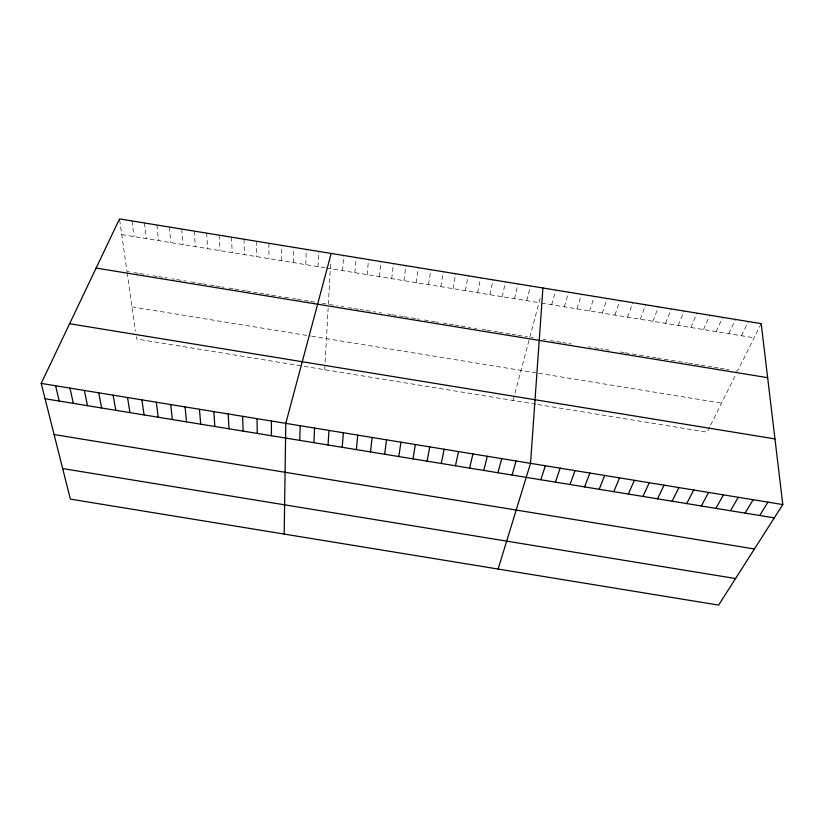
<?xml version="1.0" encoding="UTF-8"?>
<svg xmlns="http://www.w3.org/2000/svg" width="824" height="824" viewBox="0 0 824 824"><rect width="100%" height="100%" fill="white"/><g stroke="black" fill="none" stroke-linecap="round" stroke-linejoin="round"><path stroke-width="0.62" stroke-dasharray="4.12 3.09" d="M281.252 260.631L281.375 245.315M293.519 262.629L293.818 247.344M305.797 264.628L306.271 249.384M318.064 266.636L318.723 251.413M324.728 369.708L325.006 364.651M325.15 362.127L328.148 308.104M328.354 304.324L330.764 261.043M342.609 270.643L343.639 255.481M354.887 272.641L356.092 257.51M367.154 274.649L368.544 259.539M379.431 276.648L380.997 261.568M391.709 278.656L393.45 263.608M403.976 280.654L405.902 265.637M416.254 282.663L418.365 267.666M428.532 284.661L430.818 269.706M440.809 286.67L443.271 271.735M453.087 288.668L455.724 273.764M465.354 290.676L468.187 275.803M477.632 292.674L480.639 277.832M489.909 294.683L493.102 279.861M502.187 296.681L505.555 281.901M514.464 298.69L518.018 283.93M526.742 300.688L530.471 285.969M513.012 400.464L514.32 395.572M514.969 393.12L529.513 338.437M529.842 337.222L540.647 296.568M551.668 304.756L555.767 290.089M564.327 306.827L568.601 292.19M576.975 308.887L581.445 294.281M589.624 310.957L594.279 296.372M602.282 313.017L607.113 298.473M614.931 315.087L619.957 300.564M627.579 317.147L632.791 302.666M640.238 319.207L645.635 304.756M652.886 321.278L658.469 306.847M665.545 323.338L671.313 308.949M678.193 325.408L684.157 311.039M690.852 327.468L696.991 313.141M703.511 329.538L709.835 315.232M716.159 331.598L722.679 317.333M728.818 333.668L735.513 319.424M741.476 335.728L748.357 321.514M709.608 427.1L707.085 432.157L537.114 404.399M710.618 425.071L735.976 374.199M761.201 323.616L737.521 371.119L733.854 370.522M121.746 234.593L325.428 267.841M326.654 268.037L539.02 302.696M541.553 303.108L754.125 337.799M129.327 271.838L126.968 271.457L119.696 220.111M134.065 272.61L138.803 273.393M139.987 273.578L148.279 274.938M153.017 275.71L157.755 276.483M158.939 276.679L162.493 277.255M164.862 277.637L167.231 278.028M171.969 278.8L174.338 279.192M176.707 279.573L182.629 280.541M183.814 280.737L186.183 281.118M190.931 281.89L195.669 282.673M198.038 283.054L201.592 283.631M202.776 283.827L207.514 284.599M209.883 284.991L214.621 285.763M215.806 285.959L220.544 286.731M221.728 286.927L224.097 287.308M228.835 288.081L233.573 288.853M234.758 289.049L245.418 290.79M246.603 290.985L252.525 291.954M253.71 292.149L257.263 292.726M259.632 293.107L264.38 293.89M265.565 294.075L269.118 294.662M271.487 295.043L277.41 296.012M278.594 296.207L280.963 296.589M284.517 297.176L290.439 298.144M292.808 298.525L296.362 299.102M297.546 299.297L309.402 301.234M310.586 301.429L315.324 302.202M322.431 303.366L325.985 303.943M329.538 304.519L337.84 305.879M341.394 306.456L343.762 306.847M348.501 307.62L352.054 308.197M354.423 308.588L359.171 309.361M360.356 309.556L363.909 310.133M366.278 310.514L372.201 311.482M373.385 311.678L375.754 312.069M379.308 312.646L381.687 313.038M387.61 313.996L391.163 314.583M392.348 314.778L403.018 316.519M404.203 316.704L410.125 317.673M411.31 317.868L416.048 318.641M417.232 318.837L419.601 319.228M424.35 320L435.01 321.741M436.195 321.937L438.574 322.318M443.312 323.09L446.866 323.678M449.234 324.059L453.973 324.831M455.167 325.027L458.721 325.604M461.09 325.995L467.012 326.963M468.197 327.159L470.566 327.54M474.13 328.127L476.499 328.508M482.421 329.476L485.985 330.053M487.169 330.249L497.83 331.99M499.014 332.185L504.947 333.154M506.132 333.349L510.87 334.122M512.054 334.317L516.803 335.09M517.987 335.286L527.463 336.831M531.058 337.418L533.499 337.819M543.274 339.416L545.715 339.807M550.607 340.611L554.264 341.208M556.705 341.599L561.597 342.403M562.813 342.599L566.479 343.196M568.921 343.598L571.372 343.999M588.47 346.791L590.911 347.182M594.578 347.79L599.46 348.583M600.686 348.779L603.127 349.18M605.568 349.582L609.235 350.179M620.225 351.972L623.892 352.569M625.117 352.775L649.549 356.761M651.99 357.153L655.657 357.76M656.883 357.956L661.765 358.749M664.206 359.151L687.422 362.941M688.648 363.137L693.53 363.94M694.756 364.136L699.638 364.939M700.864 365.135L706.971 366.134M708.187 366.33L713.079 367.133M714.305 367.329L719.187 368.122M720.413 368.328L725.295 369.121M726.521 369.327L728.962 369.719M131.974 306.858L310.432 335.996M311.585 336.182L537.526 373.076M538.711 373.272L721.556 403.121M535.847 404.182L136.516 338.973L136.207 336.738M127.123 272.589L135.414 331.145M131.974 220.935L134.013 236.601M144.416 222.964L146.281 238.6M156.869 225.004L158.548 240.598M169.322 227.033L170.815 242.606M181.764 229.062L183.083 244.604M194.217 231.091L195.36 246.613M206.669 233.13L207.627 248.611M219.112 235.159L219.895 250.609M231.565 237.188L232.162 252.618M244.017 239.218L244.44 254.616M256.47 241.257L256.707 256.625M268.923 243.286L268.974 258.623"/><path stroke-width="1.24" d="M284.187 534.076L285.794 423.361L331.176 253.442M299.74 440.356L300.193 425.72M313.892 442.673L314.583 428.068M328.045 444.981L328.972 430.416M542.934 287.998L530.522 463.346L498.098 569.044M342.197 447.298L343.371 432.765M356.349 449.605L357.76 435.123M370.501 451.923L372.16 437.472M384.654 454.23L386.549 439.82M398.806 456.548L400.948 442.179M412.968 458.865L415.348 444.527M427.12 461.172L429.737 446.876M441.273 463.49L444.136 449.234M455.435 465.797L458.535 451.583M469.587 468.114L472.935 453.931M483.75 470.422L487.324 456.29M497.902 472.739L501.723 458.638M512.064 475.057L516.123 460.997M540.812 479.753L545.364 465.766M555.397 482.133L560.196 468.197M569.992 484.512L575.039 470.617M584.577 486.902L589.871 473.038M599.172 489.281L604.713 475.469M613.756 491.671L619.545 477.889M628.351 494.05L634.387 480.31M642.936 496.439L649.23 482.74M41.2 383.407L119.521 218.906L761.201 323.616L782.8 504.556L718.6 605.094L70.37 499.117L41.2 383.407L782.8 504.556M657.531 498.819L664.062 485.161M672.126 501.198L678.904 487.581M686.722 503.588L693.746 490.012M701.306 505.967L708.589 492.433M715.901 508.357L723.431 494.863M730.497 510.736L738.273 497.284M745.092 513.125L753.115 499.704M759.687 515.505L767.958 502.135M96.12 268.068L767.659 377.68M69.607 323.729L774.962 438.914M45.073 398.754L774.282 517.894M54.085 434.536L754.434 548.98M62.665 468.557L735.554 578.541M55.589 385.756L59.215 401.061M69.968 388.104L73.357 403.369M84.357 390.452L87.499 405.686M98.746 392.801L101.651 407.993M113.125 395.159L115.793 410.311M127.514 397.508L129.945 412.618M141.903 399.856L144.087 414.925M156.292 402.205L158.239 417.243M170.681 404.553L172.381 419.55M185.07 406.912L186.533 421.867M199.46 409.26L200.685 424.175M213.849 411.609L214.827 426.492M228.238 413.957L228.979 428.799M242.627 416.316L243.132 431.117M257.016 418.664L257.284 433.424M271.405 421.012L271.436 435.731"/></g></svg>
